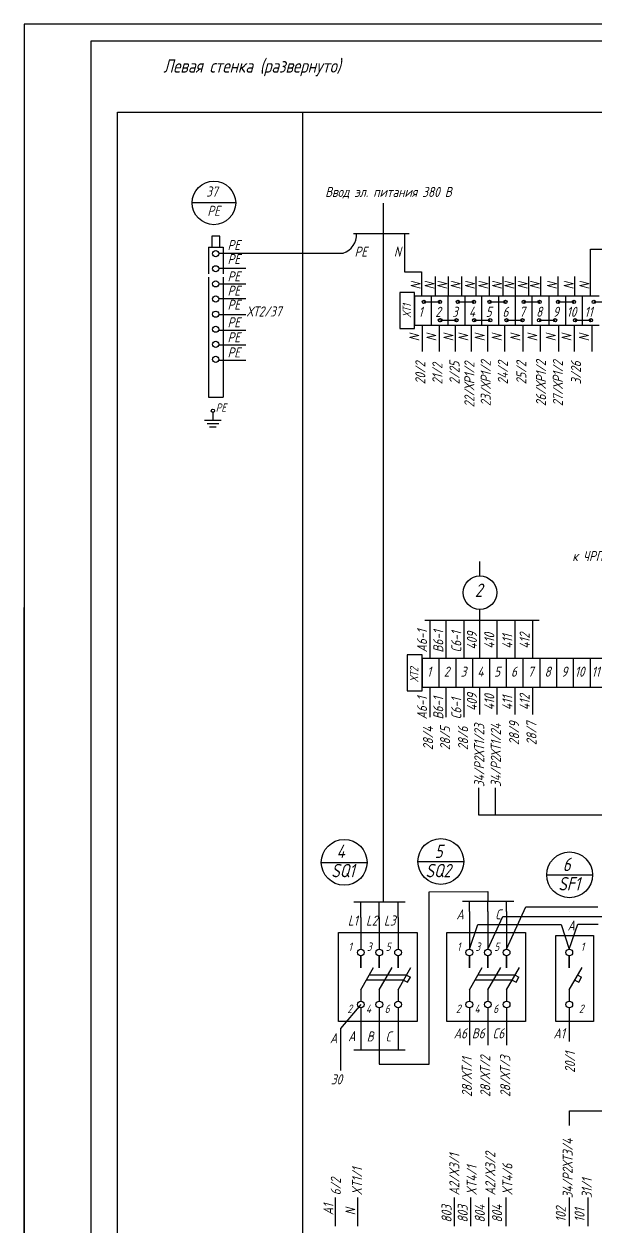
# Model space of a CAD drawing. Header units: millimetres. Extents: x 541 to 3142, y -35 to 600.
# Drawn here: x 2300.8 to 2471.3, y 241.4 to 600 of the extents above; entities that cross this region are included whole.
import ezdxf

# ---------------------------------------------------------------- set-up
doc = ezdxf.new("R2010")
doc.units = ezdxf.units.MM
doc.layers.add('АСУТП', color=7, linetype='Continuous')
doc.layers.add('ссылки', color=7, linetype='Continuous')
doc.styles.add('GOST тип А', font='GOST_A.TTF', dxfattribs={"oblique": 15})
doc.styles.add('ROMANC', font='GOST_A.TTF', dxfattribs={"oblique": 15, "height": 3})
doc.styles.get("Standard").update_dxf_attribs({"font": 'GOST_A.TTF', "width": 0.8, "oblique": 15, "height": 3})

msp = doc.modelspace()

# ---------------------------------------------------------------- linework, layer by layer
at = {"color": 7}
for p, q in [((3141.8436, 599.9708), (2300.8436, 599.9708)), ((2300.8436, 599.9708), (2300.8436, 5.9708)), ((2359.1536, 536.7858, -124.479), (2356.8012, 536.7858, -124.479)), ((2356.8012, 536.7858, -124.479), (2356.8012, 533.5083, -124.479)), ((2359.1536, 533.5083, -124.479), (2359.1536, 536.7858, -124.479)), ((2414.2176, 537.4835, -124.479), (2414.2176, 526.0677, -124.479)), ((2355.8012, 533.5083, -124.479), (2355.8012, 529.5083, -124.479)), ((2355.8012, 533.5083, -124.479), (2360.1536, 533.5083, -124.479)), ((2355.8012, 533.5083, -124.479), (2356.8012, 533.5083, -124.479)), ((2358.8668, 531.6976, -124.479), (2395.9738, 531.6976, -124.479)), ((2359.1536, 533.5083, -124.479), (2360.1536, 533.5083, -124.479)), ((2360.1536, 533.5083, -124.479), (2360.1536, 529.5083, -124.479)), ((2469.6604, 523.5544, -124.479), (2469.6604, 532.8376, -124.479)), ((2469.6604, 532.8376, -124.479), (2494.7603, 532.8376, -124.479)), ((2355.8012, 529.5083, -124.479), (2355.8012, 525.5083, -124.479)), ((2358.8866, 527.1704, -124.479), (2366.994, 527.1704, -124.479)), ((2360.1536, 529.5083, -124.479), (2360.1536, 525.5083, -124.479)), ((2355.8012, 524.524, -124.479), (2355.8012, 520.524, -124.479)), ((2360.1536, 524.524, -124.479), (2360.1536, 520.524, -124.479)), ((2414.2176, 526.0677, -124.479), (2419.3212, 526.0677, -124.479)), ((2419.3212, 526.0677, -124.479), (2419.3212, 518.8711, -124.479)), ((2423.512, 518.9489, -124.479), (2423.512, 524.7065, -124.479)), ((2427.3294, 518.9489, -124.479), (2427.3294, 524.7065, -124.479)), ((2431.2995, 518.9489, -124.479), (2431.2995, 524.7065, -124.479)), ((2435.5751, 518.9489, -124.479), (2435.5751, 524.7065, -124.479)), ((2439.5452, 518.9489, -124.479), (2439.5452, 524.7065, -124.479)), ((2443.668, 518.9489, -124.479), (2443.668, 524.7065, -124.479)), ((2447.3327, 518.9489, -124.479), (2447.3327, 524.7065, -124.479)), ((2451.2943, 518.9489, -124.479), (2451.2943, 524.7065, -124.479)), ((2454.9073, 518.9489, -124.479), (2454.9073, 524.7065, -124.479)), ((2460.0257, 518.9489, -124.479), (2460.0257, 524.7065, -124.479)), ((2464.9936, 518.9489, -124.479), (2464.9936, 524.7065, -124.479)), ((2469.6604, 518.9489, -124.479), (2469.6604, 524.7065, -124.479)), ((2355.8012, 521.0161, -124.479), (2355.8012, 488.7392, -124.479)), ((2358.8866, 522.4892, -124.479), (2366.994, 522.4892, -124.479)), ((2360.1536, 521.0161, -124.479), (2360.1536, 488.7392, -124.479)), ((2412.8263, 519.9489, -124.479), (2412.8263, 509.1989, -124.479)), ((2417.181, 519.9489, -124.479), (2412.8263, 519.9489, -124.479)), ((2417.181, 509.1989, -124.479), (2417.181, 519.9489, -124.479)), ((2358.8866, 518.1572, -124.479), (2366.994, 518.1572, -124.479)), ((2412.8263, 518.9489, -124.479), (2412.8263, 510.1989, -124.479)), ((2412.8263, 518.9489, -124.479), (2412.8263, 510.1989, -124.479)), ((2412.8263, 518.9489, -124.479), (2412.8263, 510.1989, -124.479)), ((2417.181, 518.9489, -124.479), (2417.181, 510.1989, -124.479)), ((2417.181, 518.9489, -124.479), (2472.2736, 518.9489, -124.479)), ((2422.1876, 518.9489, -124.479), (2422.1876, 510.1989, -124.479)), ((2427.1943, 518.9489, -124.479), (2427.1943, 510.1989, -124.479)), ((2432.2009, 518.9489, -124.479), (2432.2009, 510.1989, -124.479)), ((2437.2076, 518.9489, -124.479), (2437.2076, 510.1989, -124.479)), ((2442.2142, 518.9489, -124.479), (2442.2142, 510.1989, -124.479)), ((2447.2208, 518.9489, -124.479), (2447.2208, 510.1989, -124.479)), ((2452.2275, 518.9489, -124.479), (2452.2275, 510.1989, -124.479)), ((2457.2341, 518.9489, -124.479), (2457.2341, 510.1989, -124.479)), ((2462.2408, 518.9489, -124.479), (2462.2408, 510.1989, -124.479)), ((2467.2474, 518.9489, -124.479), (2467.2474, 510.1989, -124.479)), ((2358.8866, 513.3572, -124.479), (2366.994, 513.3572, -124.479)), ((2355.8012, 510.9962, -124.479), (2355.8012, 506.9962, -124.479)), ((2360.1536, 510.9962, -124.479), (2360.1536, 506.9962, -124.479)), ((2412.8263, 509.1989, -124.479), (2417.181, 509.1989, -124.479)), ((2417.181, 510.1989, -124.479), (2472.2736, 510.1989, -124.479)), ((2419.5656, 502.4056, -124.479), (2419.5656, 510.1454, -124.479)), ((2424.6524, 502.4056, -124.479), (2424.6524, 510.1454, -124.479)), ((2429.4402, 502.4056, -124.479), (2429.4402, 510.1454, -124.479)), ((2434.1902, 502.4056, -124.479), (2434.1902, 510.1454, -124.479)), ((2439.0651, 502.4056, -124.479), (2439.0651, 510.1454, -124.479)), ((2444.1519, 502.4056, -124.479), (2444.1519, 510.1454, -124.479)), ((2449.6626, 502.4056, -124.479), (2449.6626, 510.1454, -124.479)), ((2454.7495, 502.4056, -124.479), (2454.7495, 510.1454, -124.479)), ((2460.2602, 502.4056, -124.479), (2460.2602, 510.1454, -124.479)), ((2464.9231, 502.4056, -124.479), (2464.9231, 510.1454, -124.479)), ((2470.1318, 502.4056, -124.479), (2470.1318, 510.1454, -124.479)), ((2355.8012, 506.9962, -124.479), (2355.8012, 502.5041, -124.479)), ((2358.8866, 508.7633, -124.479), (2366.994, 508.7633, -124.479)), ((2360.1536, 506.9962, -124.479), (2360.1536, 502.5041, -124.479)), ((2358.8866, 504.3184, -124.479), (2366.994, 504.3184, -124.479)), ((2358.8866, 499.7791, -124.479), (2366.994, 499.7791, -124.479)), ((2355.8012, 488.7392, -124.479), (2360.1536, 488.7392, -124.479)), ((2300.8436, 5.9708), (2300.8436, 426.0355)), ((2436.7275, 422.2712, -124.479), (2436.7275, 425.4721, -124.479)), ((2421.8607, 410.9871, -124.479), (2421.8607, 422.109, -124.479)), ((2426.6978, 410.9871, -124.479), (2426.6978, 422.3512, -124.479)), ((2432.0627, 410.9871, -124.479), (2432.0627, 422.3512, -124.479)), ((2436.7275, 410.9871, -124.479), (2436.7275, 422.2712, -124.479)), ((2441.9106, 410.9871, -124.479), (2441.9106, 422.2712, -124.479)), ((2447.2665, 410.9871, -124.479), (2447.2665, 422.2712, -124.479)), ((2452.4497, 410.9871, -124.479), (2452.4497, 422.2712, -124.479)), ((2414.9892, 411.9871, -124.479), (2414.9892, 401.2371, -124.479)), ((2419.505, 411.9871, -124.479), (2414.9892, 411.9871, -124.479)), ((2419.505, 401.2371, -124.479), (2419.505, 411.9871, -124.479)), ((2419.505, 410.9871, -124.479), (2419.505, 402.2371, -124.479)), ((2419.5051, 410.9871, -124.479), (2419.5051, 402.2371, -124.479)), ((2419.5051, 410.9871, -124.479), (2562.7863, 410.9871, -124.479)), ((2424.5117, 410.9871, -124.479), (2424.5117, 402.2371, -124.479)), ((2429.5184, 410.9871, -124.479), (2429.5184, 402.2371, -124.479)), ((2434.525, 410.9871, -124.479), (2434.525, 402.2371, -124.479)), ((2439.5316, 410.9871, -124.479), (2439.5316, 402.2371, -124.479)), ((2444.5383, 410.9871, -124.479), (2444.5383, 402.2371, -124.479)), ((2449.5449, 410.9871, -124.479), (2449.5449, 402.2371, -124.479)), ((2454.5516, 410.9871, -124.479), (2454.5516, 402.2371, -124.479)), ((2459.5582, 410.9871, -124.479), (2459.5582, 402.2371, -124.479)), ((2464.5649, 410.9871, -124.479), (2464.5649, 402.2371, -124.479)), ((2469.5715, 410.9871, -124.479), (2469.5715, 402.2371, -124.479)), ((2895.0633, 402.2371, -124.479), (2419.5051, 402.2371, -124.479)), ((2421.8607, 393.3607, -124.479), (2421.8607, 402.1837, -124.479)), ((2426.6978, 393.3607, -124.479), (2426.6978, 402.1837, -124.479)), ((2432.0627, 393.3607, -124.479), (2432.0627, 402.1837, -124.479)), ((2436.7275, 394.1485, -124.479), (2436.7275, 402.1837, -124.479)), ((2441.9106, 394.1485, -124.479), (2441.9106, 402.1837, -124.479)), ((2447.2665, 394.1485, -124.479), (2447.2665, 402.1837, -124.479)), ((2452.4497, 394.1485, -124.479), (2452.4497, 402.1837, -124.479)), ((2414.9892, 401.2371, -124.479), (2419.505, 401.2371, -124.479)), ((2436.2919, 372.3025), (2436.2919, 364.2816)), ((2441.2306, 372.3025), (2441.2306, 364.2816)), ((2401.2177, 333.6302, -124.479), (2401.2177, 338.2927, -124.479)), ((2401.2177, 338.0624, -124.479), (2401.2177, 338.0624, -124.479)), ((2406.729, 333.6302, -124.479), (2406.729, 338.2927, -124.479)), ((2412.325, 333.6302, -124.479), (2412.325, 338.2927, -124.479)), ((2433.5708, 335.4734, -124.479), (2433.5708, 338.4836, -124.479)), ((2433.5708, 338.4168, -124.479), (2433.5708, 338.4168, -124.479)), ((2439.0821, 335.4734, -124.479), (2439.0821, 338.4836, -124.479)), ((2444.6782, 335.4734, -124.479), (2444.6782, 338.4836, -124.479)), ((2401.2177, 333.6302, -124.479), (2401.2177, 324.1822, -124.479)), ((2406.729, 333.6302, -124.479), (2406.729, 324.1822, -124.479)), ((2412.325, 333.6302, -124.479), (2412.325, 324.1822, -124.479)), ((2433.5708, 335.4734, -124.479), (2433.5708, 324.1822, -124.479)), ((2439.0821, 335.4734, -124.479), (2439.0821, 324.1822, -124.479)), ((2439.0821, 324.1822, -124.479), (2443.5112, 333.8882)), ((2443.5112, 333.8882), (2456.7956, 333.8882)), ((2444.6782, 324.1822, -124.479), (2450.4244, 336.8434)), ((2444.6782, 335.4734, -124.479), (2444.6782, 324.1822, -124.479)), ((2450.4244, 336.8434), (2471.8964, 336.8434)), ((2456.7956, 333.8882), (2478.5747, 333.8882)), ((2463.3659, 335.4322, -124.479), (2463.3659, 335.4322, -124.479)), ((2433.5708, 324.1822, -124.479), (2436.0885, 331.5514)), ((2436.0885, 331.5514), (2460.9057, 331.5514)), ((2460.9057, 331.5514), (2463.3659, 324.1822, -124.479)), ((2463.3659, 324.1822, -124.479), (2465.948, 331.6666)), ((2465.948, 331.6666), (2471.943, 331.6666)), ((2414.8516, 316.457, -124.479), (2403.7442, 316.457, -124.479)), ((2447.2047, 316.457, -124.479), (2436.0974, 316.457, -124.479)), ((2414.0037, 315.001, -124.479), (2402.8964, 315.001, -124.479)), ((2446.3569, 315.001, -124.479), (2435.2495, 315.001, -124.479)), ((2401.2177, 307.6822, -124.479), (2395.177, 300.5516)), ((2401.2177, 306.6822, -124.479), (2401.2177, 294.1485, -124.479)), ((2406.729, 306.6823, -124.479), (2406.729, 294.1485, -124.479)), ((2412.325, 306.6822, -124.479), (2412.325, 294.1485, -124.479)), ((2433.5708, 306.6822, -124.479), (2433.5708, 295.5372, -124.479)), ((2439.0821, 306.6823, -124.479), (2439.0821, 295.5372, -124.479)), ((2444.6782, 306.6822, -124.479), (2444.6782, 295.5372, -124.479)), ((2395.177, 300.5516), (2395.177, 288.0223)), ((2463.4689, 271.5892), (2463.4689, 276.0305)), ((2393.6548, 241.5852), (2393.6548, 250.1596)), ((2400.3752, 241.5852), (2400.3752, 250.1596)), ((2429.1705, 241.5852), (2429.1705, 250.1596)), ((2433.9928, 241.5852), (2433.9928, 250.1596)), ((2439.361, 241.5852), (2439.361, 250.1596)), ((2444.5159, 241.5852), (2444.5159, 250.1596)), ((2463.3839, 241.5852), (2463.3839, 250.1596)), ((2468.9701, 241.5852), (2468.9701, 250.1596))]:
    msp.add_line(p, q, dxfattribs=at)
at = {"color": 7, "lineweight": 30}
for p, q in [((2320.8436, 10.9708), (2320.8436, 594.9708)), ((2320.8436, 594.9708), (3136.8436, 594.9708)), ((2407.859, 546.5906, -124.479), (2407.859, 338.2927, -124.479)), ((2415.6414, 537.4835, -124.479), (2399.0266, 537.4835, -124.479)), ((2469.6604, 532.8376, -124.479), (2605.2724, 532.8376, -124.479)), ((2420.0214, 517.1181), (2424.8383, 517.1181)), ((2430.1463, 517.1181), (2434.9631, 517.1181)), ((2439.5694, 517.1181), (2444.3862, 517.1181)), ((2449.7443, 517.1181), (2454.5612, 517.1181)), ((2459.9694, 517.1181), (2464.7863, 517.1181)), ((2470.6502, 517.1181), (2475.4671, 517.1181)), ((2424.9335, 511.6588), (2429.7504, 511.6588)), ((2435.0082, 511.6588), (2439.8251, 511.6588)), ((2444.6318, 511.6588), (2449.4487, 511.6588)), ((2454.3556, 511.6588), (2459.1725, 511.6588)), ((2465.0364, 511.6588), (2469.8533, 511.6588)), ((2357.1255, 484.2, -124.479), (2357.1255, 481.908, -124.479)), ((2354.6255, 481.908, -124.479), (2359.6255, 481.908, -124.479)), ((2355.3755, 480.908, -124.479), (2358.8755, 480.908, -124.479)), ((2356.1255, 479.908, -124.479), (2358.1255, 479.908, -124.479)), ((2436.7275, 435.5164, -124.479), (2436.7275, 439.7664, -124.479)), ((2436.7275, 422.2712, -124.479), (2436.7275, 425.4721, -124.479)), ((2420.2617, 422.2328, -124.479), (2454.4303, 422.2328, -124.479)), ((2436.2919, 364.2816), (2932.9409, 364.2816)), ((2421.5982, 341.3298, -124.479), (2439.0864, 341.3492, -124.479)), ((2421.5982, 289.8874, -124.479), (2421.5982, 341.3298, -124.479)), ((2439.0864, 341.3492, -124.479), (2439.0821, 338.4836, -124.479)), ((2399.1629, 338.2927), (2414.4752, 338.2927)), ((2431.5161, 338.4836), (2446.8284, 338.4836)), ((2399.1629, 294.1977), (2414.4752, 294.1977)), ((2406.729, 294.1485, -124.479), (2406.729, 289.8874, -124.479)), ((2406.729, 289.8874, -124.479), (2421.5982, 289.8874, -124.479)), ((2463.4689, 276.0305), (2622.4523, 276.0305))]:
    msp.add_line(p, q, dxfattribs=at)
at = {"color": 7, "linetype": 'Continuous'}
for p, q in [((2363.9259, 546.6661, -124.479), (2350.9259, 546.6661, -124.479)), ((2389.4486, 350.08), (2403.0986, 350.08)), ((2418.2421, 350.3461), (2431.8921, 350.3461)), ((2456.6236, 346.3396), (2470.2736, 346.3396)), ((2401.2177, 318.6822, -124.479), (2401.2177, 322.1822, -124.479)), ((2401.2177, 322.1822, -124.479), (2401.2177, 318.6822, -124.479)), ((2401.2177, 322.1822, -124.479), (2401.2177, 318.6822, -124.479)), ((2401.2177, 322.1822, -124.479), (2401.2177, 318.6822, -124.479)), ((2401.2177, 322.1822, -124.479), (2401.2177, 318.6822, -124.479)), ((2406.729, 318.6822, -124.479), (2406.729, 322.1822, -124.479)), ((2406.729, 322.1822, -124.479), (2406.729, 318.6822, -124.479)), ((2406.729, 322.1822, -124.479), (2406.729, 318.6822, -124.479)), ((2406.729, 322.1822, -124.479), (2406.729, 318.6822, -124.479)), ((2406.729, 322.1822, -124.479), (2406.729, 318.6822, -124.479)), ((2412.325, 318.6822, -124.479), (2412.325, 322.1822, -124.479)), ((2412.325, 322.1822, -124.479), (2412.325, 318.6822, -124.479)), ((2412.325, 322.1822, -124.479), (2412.325, 318.6822, -124.479)), ((2412.325, 322.1822, -124.479), (2412.325, 318.6822, -124.479)), ((2412.325, 322.1822, -124.479), (2412.325, 318.6822, -124.479)), ((2433.5708, 318.6822, -124.479), (2433.5708, 322.1822, -124.479)), ((2433.5708, 322.1822, -124.479), (2433.5708, 318.6822, -124.479)), ((2433.5708, 322.1822, -124.479), (2433.5708, 318.6822, -124.479)), ((2433.5708, 322.1822, -124.479), (2433.5708, 318.6822, -124.479)), ((2433.5708, 322.1822, -124.479), (2433.5708, 318.6822, -124.479)), ((2439.0821, 318.6822, -124.479), (2439.0821, 322.1822, -124.479)), ((2439.0821, 322.1822, -124.479), (2439.0821, 318.6822, -124.479)), ((2439.0821, 322.1822, -124.479), (2439.0821, 318.6822, -124.479)), ((2439.0821, 322.1822, -124.479), (2439.0821, 318.6822, -124.479)), ((2439.0821, 322.1822, -124.479), (2439.0821, 318.6822, -124.479)), ((2444.6782, 318.6822, -124.479), (2444.6782, 322.1822, -124.479)), ((2444.6782, 322.1822, -124.479), (2444.6782, 318.6822, -124.479)), ((2444.6782, 322.1822, -124.479), (2444.6782, 318.6822, -124.479)), ((2444.6782, 322.1822, -124.479), (2444.6782, 318.6822, -124.479)), ((2444.6782, 322.1822, -124.479), (2444.6782, 318.6822, -124.479)), ((2463.3659, 318.6822, -124.479), (2463.3659, 322.1822, -124.479)), ((2463.3659, 322.1822, -124.479), (2463.3659, 318.6822, -124.479)), ((2463.3659, 322.1822, -124.479), (2463.3659, 318.6822, -124.479)), ((2463.3659, 322.1822, -124.479), (2463.3659, 318.6822, -124.479)), ((2463.3659, 322.1822, -124.479), (2463.3659, 318.6822, -124.479)), ((2401.2181, 312.1188, -124.479), (2405.0508, 318.7007, -124.479)), ((2406.7293, 312.1188, -124.479), (2410.562, 318.7007, -124.479)), ((2412.3254, 312.1188, -124.479), (2416.1581, 318.7007, -124.479)), ((2414.8318, 316.4684, -124.479), (2415.985, 315.8035, -124.479)), ((2415.1327, 314.3519, -124.479), (2415.9941, 315.8193, -124.479)), ((2433.5712, 312.1188, -124.479), (2437.4039, 318.7007, -124.479)), ((2439.0825, 312.1188, -124.479), (2442.9152, 318.7007, -124.479)), ((2444.6785, 312.1188, -124.479), (2448.5112, 318.7007, -124.479)), ((2447.1849, 316.4684, -124.479), (2448.3381, 315.8035, -124.479)), ((2447.4859, 314.3519, -124.479), (2448.3472, 315.8193, -124.479)), ((2463.3662, 312.1188, -124.479), (2467.1989, 318.7007, -124.479)), ((2465.8726, 316.4684, -124.479), (2467.0258, 315.8035, -124.479)), ((2466.1736, 314.3519, -124.479), (2467.0349, 315.8193, -124.479)), ((2401.2177, 312.1169, -124.479), (2401.2177, 308.6822, -124.479)), ((2401.2177, 312.1169, -124.479), (2401.2177, 308.6822, -124.479)), ((2401.2177, 312.1169, -124.479), (2401.2177, 308.6822, -124.479)), ((2401.2177, 312.1169, -124.479), (2401.2177, 308.6822, -124.479)), ((2406.729, 312.1169, -124.479), (2406.729, 308.6822, -124.479)), ((2406.729, 312.1169, -124.479), (2406.729, 308.6822, -124.479)), ((2406.729, 312.1169, -124.479), (2406.729, 308.6822, -124.479)), ((2406.729, 312.1169, -124.479), (2406.729, 308.6822, -124.479)), ((2412.325, 312.1169, -124.479), (2412.325, 308.6822, -124.479)), ((2412.325, 312.1169, -124.479), (2412.325, 308.6822, -124.479)), ((2412.325, 312.1169, -124.479), (2412.325, 308.6822, -124.479)), ((2412.325, 312.1169, -124.479), (2412.325, 308.6822, -124.479)), ((2413.9704, 315.001, -124.479), (2415.1372, 314.3283, -124.479)), ((2433.5708, 312.1169, -124.479), (2433.5708, 308.6822, -124.479)), ((2433.5708, 312.1169, -124.479), (2433.5708, 308.6822, -124.479)), ((2433.5708, 312.1169, -124.479), (2433.5708, 308.6822, -124.479)), ((2433.5708, 312.1169, -124.479), (2433.5708, 308.6822, -124.479)), ((2439.0821, 312.1169, -124.479), (2439.0821, 308.6822, -124.479)), ((2439.0821, 312.1169, -124.479), (2439.0821, 308.6822, -124.479)), ((2439.0821, 312.1169, -124.479), (2439.0821, 308.6822, -124.479)), ((2439.0821, 312.1169, -124.479), (2439.0821, 308.6822, -124.479)), ((2444.6782, 312.1169, -124.479), (2444.6782, 308.6822, -124.479)), ((2444.6782, 312.1169, -124.479), (2444.6782, 308.6822, -124.479)), ((2444.6782, 312.1169, -124.479), (2444.6782, 308.6822, -124.479)), ((2444.6782, 312.1169, -124.479), (2444.6782, 308.6822, -124.479)), ((2446.3236, 315.001, -124.479), (2447.4903, 314.3283, -124.479)), ((2463.3659, 312.1169, -124.479), (2463.3659, 308.6822, -124.479)), ((2463.3659, 312.1169, -124.479), (2463.3659, 308.6822, -124.479)), ((2463.3659, 312.1169, -124.479), (2463.3659, 308.6822, -124.479)), ((2463.3659, 312.1169, -124.479), (2463.3659, 308.6822, -124.479)), ((2465.0113, 315.001, -124.479), (2466.178, 314.3283, -124.479)), ((2463.3659, 306.6822, -124.479), (2463.3659, 296.7028, -124.479))]:
    msp.add_line(p, q, dxfattribs=at)
at = {"color": 7, "linetype": 'Continuous', "lineweight": 30}
for p, q in [((2394.5358, 329.1822, -124.479), (2417.9953, 329.1822, -124.479)), ((2394.5358, 302.6822, -124.479), (2394.5358, 329.1822, -124.479)), ((2417.9953, 329.1822, -124.479), (2417.9953, 302.6822, -124.479)), ((2426.8889, 329.1822, -124.479), (2450.3484, 329.1822, -124.479)), ((2426.8889, 302.6822, -124.479), (2426.8889, 329.1822, -124.479)), ((2450.3484, 329.1822, -124.479), (2450.3484, 302.6822, -124.479)), ((2459.3659, 328.2416, -124.479), (2470.6159, 328.2416, -124.479)), ((2459.3659, 302.6822, -124.479), (2459.3659, 328.2416, -124.479)), ((2470.6159, 328.2416, -124.479), (2470.6159, 302.6822, -124.479)), ((2417.9953, 302.6822, -124.479), (2394.5358, 302.6822, -124.479)), ((2450.3484, 302.6822, -124.479), (2426.8889, 302.6822, -124.479)), ((2470.6159, 302.6822, -124.479), (2459.3659, 302.6822, -124.479))]:
    msp.add_line(p, q, dxfattribs=at)
at = {"color": 7, "linetype": 'Continuous'}
for centre, radius in [((2357.4259, 546.6661, -124.479), 6.5), ((2396.2736, 350.08), 6.825), ((2425.0671, 350.3461), 6.825), ((2463.4486, 346.3396), 6.825), ((2401.2177, 323.1822, -124.479), 1), ((2406.729, 323.1822, -124.479), 1), ((2412.325, 323.1822, -124.479), 1), ((2433.5708, 323.1822, -124.479), 1), ((2439.0821, 323.1822, -124.479), 1), ((2444.6782, 323.1822, -124.479), 1), ((2463.3659, 323.1822, -124.479), 1), ((2401.2177, 307.6822, -124.479), 1), ((2406.745, 307.6822, -124.479), 1), ((2412.3311, 307.6822, -124.479), 1), ((2433.5708, 307.6822, -124.479), 1), ((2439.0981, 307.6822, -124.479), 1), ((2444.6842, 307.6822, -124.479), 1), ((2463.3659, 307.6822, -124.479), 1)]:
    msp.add_circle(centre, radius, dxfattribs=at)
at = {"color": 7}
for centre, radius in [((2357.9712, 531.5085, -124.479), 0.9154), ((2357.9712, 527.0164, -124.479), 0.9154), ((2357.9712, 522.5243, -124.479), 0.9154), ((2357.9712, 518.0321, -124.479), 0.9154), ((2420.0492, 517.1181), 0.497), ((2424.7921, 517.1181), 0.497), ((2430.174, 517.1181), 0.497), ((2434.917, 517.1181), 0.497), ((2439.5972, 517.1181), 0.497), ((2444.3401, 517.1181), 0.497), ((2449.7721, 517.1181), 0.497), ((2454.515, 517.1181), 0.497), ((2459.9972, 517.1181), 0.497), ((2464.7401, 517.1181), 0.497), ((2470.678, 517.1181), 0.497), ((2357.9712, 513.4886, -124.479), 0.9154), ((2357.9712, 508.9965, -124.479), 0.9154), ((2424.7921, 511.6588), 0.497), ((2424.9613, 511.6588), 0.497), ((2429.7042, 511.6588), 0.497), ((2435.036, 511.6588), 0.497), ((2439.7789, 511.6588), 0.497), ((2444.6596, 511.6588), 0.497), ((2449.4025, 511.6588), 0.497), ((2454.3834, 511.6588), 0.497), ((2459.1263, 511.6588), 0.497), ((2465.0642, 511.6588), 0.497), ((2469.8071, 511.6588), 0.497), ((2357.9712, 504.5044, -124.479), 0.9154), ((2357.9712, 500.0122, -124.479), 0.9154)]:
    msp.add_circle(centre, radius, dxfattribs=at)
at = {"color": 7, "lineweight": -3}
msp.add_circle((2357.1255, 484.7, -124.479), 0.5, dxfattribs=at)
at = {"color": 7, "lineweight": 30}
msp.add_circle((2436.7275, 430.4721, -124.479), 5, dxfattribs=at)
at = {"color": 7, "lineweight": -3}
msp.add_arc((2394.1134, 537.2594, -124.479), 5.8648, 288.495414, 2.19033, dxfattribs=at)
at = {"layer": 'АСУТП', "color": 7}
for p, q in [((2328.6863, 27.3452, -248.958), (2328.6863, 573.7022, -248.958)), ((2328.6863, 573.7022, -248.958), (3129.6096, 573.7022, -248.958)), ((2383.9324, 27.3452, -248.958), (2383.9324, 573.7022, -248.958))]:
    msp.add_line(p, q, dxfattribs=at)

# ---------------------------------------------------------------- texts
at = {"color": 7, "linetype": 'Continuous', "oblique": 15}
for s, height, p in [('37', 3, (2355.1376, 548.5432, -124.479)), ('PE', 3, (2355.4964, 542.7932, -124.479)), ('PE', 3, (2361.5035, 532.5908, -124.479)), ('PE', 3, (2361.5035, 528.404, -124.479)), ('PE', 3, (2399.3671, 530.637, -124.479)), ('N', 3, (2411.0822, 530.637, -124.479)), ('PE', 3, (2361.5035, 523.2331, -124.479)), ('PE', 3, (2361.5035, 518.9729, -124.479)), ('PE', 3, (2361.5035, 514.7861, -124.479)), ('PE', 3, (2361.5035, 509.5491, -124.479)), ('PE', 3, (2361.5035, 505.1041, -124.479)), ('PE', 3, (2361.5035, 500.5648, -124.479)), ('PE', 2.5, (2357.9703, 484.372, -124.479)), ('4', 4, (2393.995, 351.3734, -124.479)), ('5', 4, (2423.2439, 351.3734, -124.479)), ('6', 4, (2461.4075, 347.4581, -124.479)), ('SQ1', 4, (2392.3777, 345.6234, -124.479)), ('SQ2', 4, (2420.4784, 345.6234, -124.479)), ('SF1', 4, (2460.0641, 341.7081, -124.479)), ('L1', 3, (2397.3565, 331.2358, -124.479)), ('L2', 3, (2402.7829, 331.2358, -124.479)), ('L3', 3, (2408.1282, 331.2358, -124.479)), ('A', 3, (2429.7096, 333.0791, -124.479)), ('C', 3, (2441.2423, 333.0791, -124.479)), ('A', 3, (2462.8337, 329.7467, -124.479)), ('1', 2.5, (2397.5408, 323.6822, -124.479)), ('3', 2.5, (2403.0521, 323.6822, -124.479)), ('5', 2.5, (2408.6482, 323.6822, -124.479)), ('1', 2.5, (2429.894, 323.6822, -124.479)), ('3', 2.5, (2435.4052, 323.6822, -124.479)), ('5', 2.5, (2441.0013, 323.6822, -124.479)), ('1', 2.5, (2466.7919, 323.6822, -124.479)), ('2', 2.5, (2397.2275, 305.1822, -124.479)), ('4', 2.5, (2402.7548, 305.1822, -124.479)), ('6', 2.5, (2408.3409, 305.1822, -124.479)), ('2', 2.5, (2429.5806, 305.1822, -124.479)), ('4', 2.5, (2435.1079, 305.1822, -124.479)), ('6', 2.5, (2440.694, 305.1822, -124.479)), ('2', 2.5, (2466.2415, 305.1822, -124.479)), ('A', 3, (2392.0038, 296.1547, -124.479)), ('A', 3, (2397.4522, 296.7709, -124.479)), ('B', 3, (2402.9795, 296.6741, -124.479)), ('C', 3, (2408.5656, 296.6741, -124.479)), ('A6', 3, (2428.923, 297.6106, -124.479)), ('B6', 3, (2434.3144, 297.6106, -124.479)), ('C6', 3, (2440.4622, 297.6106, -124.479)), ('A1', 3, (2458.6455, 297.6106, -124.479)), ('30', 3, (2392.296, 283.8959, -124.479))]:
    msp.add_text(s, height=height, dxfattribs=at).set_placement(p)
at = {"color": 7, "oblique": 15}
for s, p in [('Ввод эл. питания 380 В', (2390.6036, 548.4302, -124.479)), ('ХТ2/37', (2367.1902, 512.7935, -124.479)), ('1', (2418.417, 512.6925, -124.479)), ('2', (2423.4236, 512.6925, -124.479)), ('3', (2428.4303, 512.6925, -124.479)), ('4', (2433.4369, 512.6925, -124.479)), ('5', (2438.4436, 512.6925, -124.479)), ('6', (2443.4502, 512.6925, -124.479)), ('7', (2448.4568, 512.6925, -124.479)), ('8', (2453.4635, 512.6925, -124.479)), ('9', (2458.4701, 512.6925, -124.479)), ('10', (2462.5942, 512.6925, -124.479)), ('11', (2467.893, 512.6925, -124.479)), ('к ЧРП дымососа', (2464.267, 439.8738, -124.479)), ('1', (2420.9485, 405.4266, -124.479)), ('2', (2425.9551, 405.4266, -124.479)), ('3', (2430.9618, 405.4266, -124.479)), ('4', (2435.9684, 405.4266, -124.479)), ('5', (2440.9751, 405.4266, -124.479)), ('6', (2445.9817, 405.4266, -124.479)), ('7', (2450.9883, 405.4266, -124.479)), ('8', (2455.995, 405.4266, -124.479)), ('9', (2461.0016, 405.4266, -124.479)), ('10', (2465.0108, 405.4266, -124.479)), ('11', (2470.0174, 405.4266, -124.479))]:
    msp.add_text(s, height=3, dxfattribs=at).set_placement(p)
for s, height, p in [('N', 3, (2419.0911, 520.8405, -124.479)), ('N', 3, (2423.2139, 520.8405, -124.479)), ('N', 3, (2427.0313, 520.8405, -124.479)), ('N', 3, (2431.0015, 520.8405, -124.479)), ('N', 3, (2435.277, 520.8405, -124.479)), ('N', 3, (2439.2471, 520.8405, -124.479)), ('N', 3, (2443.3699, 520.8405, -124.479)), ('N', 3, (2447.0346, 520.8405, -124.479)), ('N', 3, (2450.9962, 520.8405, -124.479)), ('N', 3, (2454.6092, 520.8405, -124.479)), ('N', 3, (2459.7276, 520.8405, -124.479)), ('N', 3, (2464.6955, 520.8405, -124.479)), ('N', 3, (2469.3623, 520.8405, -124.479)), ('ХТ1', 2.5, (2416.1725, 512.5189, -124.479)), ('N', 3, (2418.6694, 505.4084, -124.479)), ('N', 3, (2423.7562, 505.4084, -124.479)), ('N', 3, (2428.843, 505.4084, -124.479)), ('N', 3, (2433.294, 505.4084, -124.479)), ('N', 3, (2438.1688, 505.4084, -124.479)), ('N', 3, (2443.2557, 505.4084, -124.479)), ('N', 3, (2448.7664, 505.4084, -124.479)), ('N', 3, (2453.8532, 505.4084, -124.479)), ('N', 3, (2459.3639, 505.4084, -124.479)), ('N', 3, (2464.0268, 505.4084, -124.479)), ('N', 3, (2469.2356, 505.4084, -124.479)), ('A6-1', 3, (2420.9644, 412.6561, -124.479)), ('B6-1', 3, (2425.8016, 412.6018, -124.479)), ('C6-1', 3, (2431.1664, 412.6018, -124.479)), ('409', 3, (2435.8312, 413.5127, -124.479)), ('410', 3, (2441.0144, 413.7548, -124.479)), ('411', 3, (2446.3703, 413.7548, -124.479)), ('412', 3, (2451.5534, 413.7548, -124.479)), ('ХТ2', 2.5, (2418.354, 403.8338, -124.479)), ('A6-1', 3, (2420.9644, 392.6883, -124.479)), ('B6-1', 3, (2425.8016, 392.6883, -124.479)), ('C6-1', 3, (2431.1664, 392.6883, -124.479)), ('409', 3, (2435.8312, 395.2241, -124.479)), ('410', 3, (2441.0144, 395.4662, -124.479)), ('411', 3, (2446.3703, 395.4662, -124.479)), ('412', 3, (2451.5534, 395.4662, -124.479)), ('34/Р2ХТ1/23', 3, (2438.0141, 372.5472, -248.958)), ('34/Р2ХТ1/24', 3, (2442.9668, 372.5472, -248.958)), ('34/Р2ХТ3/4', 3, (2464.3705, 249.9713, -248.958)), ('A2/X3/1', 3, (2430.5858, 250.8174, -124.479)), ('A2/X3/2', 3, (2441.3124, 250.8174, -124.479)), ('XT1/1', 3, (2401.6162, 250.8174, -124.479)), ('XT4/1', 3, (2435.7761, 250.8174, -124.479)), ('XT4/6', 3, (2446.426, 250.8174, -124.479)), ('6/2', 3, (2395.2704, 250.8174, -124.479)), ('31/1', 3, (2470.0782, 249.9713, -248.958)), ('A1', 3, (2393.0476, 244.8794, -124.479)), ('N', 3, (2399.5957, 244.8794, -124.479)), ('803', 3, (2428.2747, 242.6738, -124.479)), ('803', 3, (2433.097, 242.6738, -124.479)), ('804', 3, (2438.1998, 242.6738, -124.479)), ('804', 3, (2443.3547, 242.6738, -124.479)), ('102', 3, (2462.3299, 242.8559, -124.479)), ('101', 3, (2467.9161, 242.8559, -124.479))]:
    msp.add_text(s, height=height, rotation=90, dxfattribs=at).set_placement(p)
at = {"color": 7, "linetype": 'Continuous', "oblique": 15}
for s, p in [('20/2', (2420.4644, 492.5812, -124.479)), ('21/2', (2425.5513, 492.5812, -124.479)), ('2/25', (2430.6381, 492.5812, -124.479)), ('22/ХР1/2', (2435.0891, 485.7035, -124.479)), ('23/ХР1/2', (2439.9639, 486.071, -124.479)), ('24/2', (2445.0507, 492.5812, -124.479)), ('25/2', (2450.5615, 492.5812, -124.479)), ('26/ХР1/2', (2456.4275, 486.071, -124.479)), ('27/ХР1/2', (2461.4558, 486.071, -124.479)), ('3/26', (2466.8682, 492.5812, -124.479)), ('28/5', (2427.8397, 383.5363, -124.479)), ('28/9', (2448.4113, 385.0286, -124.479)), ('28/7', (2453.5944, 385.0286, -124.479)), ('28/4', (2422.7595, 383.5363, -124.479)), ('28/6', (2433.2074, 383.5363, -124.479)), ('28/ХТ/1', (2434.3404, 280.1668, -124.479)), ('28/ХТ/2', (2439.8046, 280.1668, -124.479)), ('28/ХТ/3', (2445.7656, 280.1668, -124.479)), ('20/1', (2465.0786, 287.3144, -124.479))]:
    msp.add_text(s, height=3, rotation=90, dxfattribs=at).set_placement(p)
at = {"color": 7, "linetype": 'Continuous', "style": 'ROMANC', "oblique": 15}
msp.add_text('2', height=4, dxfattribs=at).set_placement((2435.2212, 429.1921, -124.479))
at = {"layer": 'ссылки', "color": 7, "style": 'GOST тип А', "oblique": 15}
msp.add_text('Левая стенка (развернуто)', height=4, dxfattribs=at).set_placement((2342.368, 585.5003, -124.479))

doc.saveas('drawing.dxf')
